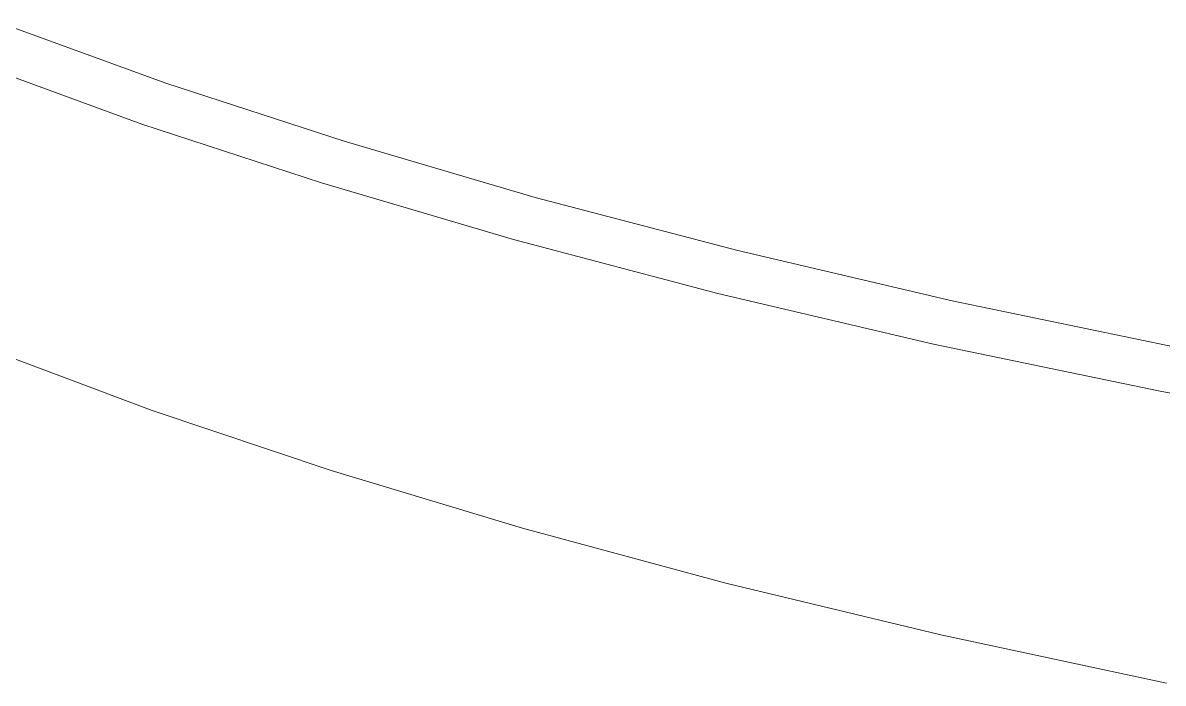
# Model space of a CAD drawing. Header units: inches. Extents: x 48 to 364, y 83 to 304.
# Drawn here: x 120.9 to 130.98, y 157.23 to 163.07 of the extents above; entities that cross this region are included whole.
import ezdxf

# ---------------------------------------------------------------- set-up
doc = ezdxf.new("R2010")
doc.units = ezdxf.units.IN
doc.header["$MEASUREMENT"] = 0
doc.layers.add('DIMS', color=7, linetype='Continuous')

# ---------------------------------------------------------------- blocks, each defined once
blk = doc.blocks.new('block 1960')
at = {"layer": 'DIMS', "color": 7, "lineweight": 18, "true_color": 0xffffff}
blk.add_lwpolyline([(120.575, 160.191), (122.045, 159.642)], dxfattribs=at)
blk = doc.blocks.new('block 1959')
at = {"layer": 'DIMS'}
blk.add_blockref('block 1960', (0, 0), dxfattribs=at)
blk = doc.blocks.new('block 1958')
at = {"layer": 'DIMS'}
blk.add_blockref('block 1959', (0, 0), dxfattribs=at)
blk = doc.blocks.new('block 1963')
at = {"layer": 'DIMS', "color": 7, "lineweight": 18, "true_color": 0xffffff}
blk.add_lwpolyline([(122.045, 159.642), (123.627, 159.11)], dxfattribs=at)
blk = doc.blocks.new('block 1962')
at = {"layer": 'DIMS'}
blk.add_blockref('block 1963', (0, 0), dxfattribs=at)
blk = doc.blocks.new('block 1961')
at = {"layer": 'DIMS'}
blk.add_blockref('block 1962', (0, 0), dxfattribs=at)
blk = doc.blocks.new('block 1966')
at = {"layer": 'DIMS', "color": 7, "lineweight": 18, "true_color": 0xffffff}
blk.add_lwpolyline([(123.627, 159.11), (125.318, 158.6)], dxfattribs=at)
blk = doc.blocks.new('block 1965')
at = {"layer": 'DIMS'}
blk.add_blockref('block 1966', (0, 0), dxfattribs=at)
blk = doc.blocks.new('block 1964')
at = {"layer": 'DIMS'}
blk.add_blockref('block 1965', (0, 0), dxfattribs=at)
blk = doc.blocks.new('block 1969')
at = {"layer": 'DIMS', "color": 7, "lineweight": 18, "true_color": 0xffffff}
blk.add_lwpolyline([(125.318, 158.6), (127.116, 158.115)], dxfattribs=at)
blk = doc.blocks.new('block 1968')
at = {"layer": 'DIMS'}
blk.add_blockref('block 1969', (0, 0), dxfattribs=at)
blk = doc.blocks.new('block 1967')
at = {"layer": 'DIMS'}
blk.add_blockref('block 1968', (0, 0), dxfattribs=at)
blk = doc.blocks.new('block 1972')
at = {"layer": 'DIMS', "color": 7, "lineweight": 18, "true_color": 0xffffff}
blk.add_lwpolyline([(127.116, 158.115), (129.016, 157.657)], dxfattribs=at)
blk = doc.blocks.new('block 1971')
at = {"layer": 'DIMS'}
blk.add_blockref('block 1972', (0, 0), dxfattribs=at)
blk = doc.blocks.new('block 1970')
at = {"layer": 'DIMS'}
blk.add_blockref('block 1971', (0, 0), dxfattribs=at)
blk = doc.blocks.new('block 1975')
at = {"layer": 'DIMS', "color": 7, "lineweight": 18, "true_color": 0xffffff}
blk.add_lwpolyline([(129.016, 157.657), (131.011, 157.231)], dxfattribs=at)
blk = doc.blocks.new('block 1974')
at = {"layer": 'DIMS'}
blk.add_blockref('block 1975', (0, 0), dxfattribs=at)
blk = doc.blocks.new('block 1973')
at = {"layer": 'DIMS'}
blk.add_blockref('block 1974', (0, 0), dxfattribs=at)
blk = doc.blocks.new('block 2590')
at = {"layer": 'DIMS', "color": 7, "lineweight": 18, "true_color": 0xffffff}
blk.add_lwpolyline([(131.105, 160.198), (129.116, 160.611)], dxfattribs=at)
blk = doc.blocks.new('block 2589')
at = {"layer": 'DIMS'}
blk.add_blockref('block 2590', (0, 0), dxfattribs=at)
blk = doc.blocks.new('block 2588')
at = {"layer": 'DIMS'}
blk.add_blockref('block 2589', (0, 0), dxfattribs=at)
blk = doc.blocks.new('block 2593')
at = {"layer": 'DIMS', "color": 7, "lineweight": 18, "true_color": 0xffffff}
blk.add_lwpolyline([(129.116, 160.611), (127.222, 161.054)], dxfattribs=at)
blk = doc.blocks.new('block 2592')
at = {"layer": 'DIMS'}
blk.add_blockref('block 2593', (0, 0), dxfattribs=at)
blk = doc.blocks.new('block 2591')
at = {"layer": 'DIMS'}
blk.add_blockref('block 2592', (0, 0), dxfattribs=at)
blk = doc.blocks.new('block 2596')
at = {"layer": 'DIMS', "color": 7, "lineweight": 18, "true_color": 0xffffff}
blk.add_lwpolyline([(127.222, 161.054), (125.429, 161.525)], dxfattribs=at)
blk = doc.blocks.new('block 2595')
at = {"layer": 'DIMS'}
blk.add_blockref('block 2596', (0, 0), dxfattribs=at)
blk = doc.blocks.new('block 2594')
at = {"layer": 'DIMS'}
blk.add_blockref('block 2595', (0, 0), dxfattribs=at)
blk = doc.blocks.new('block 2599')
at = {"layer": 'DIMS', "color": 7, "lineweight": 18, "true_color": 0xffffff}
blk.add_lwpolyline([(125.429, 161.525), (123.742, 162.02)], dxfattribs=at)
blk = doc.blocks.new('block 2598')
at = {"layer": 'DIMS'}
blk.add_blockref('block 2599', (0, 0), dxfattribs=at)
blk = doc.blocks.new('block 2597')
at = {"layer": 'DIMS'}
blk.add_blockref('block 2598', (0, 0), dxfattribs=at)
blk = doc.blocks.new('block 2602')
at = {"layer": 'DIMS', "color": 7, "lineweight": 18, "true_color": 0xffffff}
blk.add_lwpolyline([(123.742, 162.02), (122.164, 162.535)], dxfattribs=at)
blk = doc.blocks.new('block 2601')
at = {"layer": 'DIMS'}
blk.add_blockref('block 2602', (0, 0), dxfattribs=at)
blk = doc.blocks.new('block 2600')
at = {"layer": 'DIMS'}
blk.add_blockref('block 2601', (0, 0), dxfattribs=at)
blk = doc.blocks.new('block 2605')
at = {"layer": 'DIMS', "color": 7, "lineweight": 18, "true_color": 0xffffff}
blk.add_lwpolyline([(122.164, 162.535), (120.698, 163.067)], dxfattribs=at)
blk = doc.blocks.new('block 2604')
at = {"layer": 'DIMS'}
blk.add_blockref('block 2605', (0, 0), dxfattribs=at)
blk = doc.blocks.new('block 2603')
at = {"layer": 'DIMS'}
blk.add_blockref('block 2604', (0, 0), dxfattribs=at)
blk = doc.blocks.new('block 2680')
at = {"layer": 'DIMS', "color": 7, "lineweight": 18, "true_color": 0xffffff}
blk.add_lwpolyline([(120.479, 162.711), (121.954, 162.173)], dxfattribs=at)
blk = doc.blocks.new('block 2679')
at = {"layer": 'DIMS'}
blk.add_blockref('block 2680', (0, 0), dxfattribs=at)
blk = doc.blocks.new('block 2678')
at = {"layer": 'DIMS'}
blk.add_blockref('block 2679', (0, 0), dxfattribs=at)
blk = doc.blocks.new('block 2683')
at = {"layer": 'DIMS', "color": 7, "lineweight": 18, "true_color": 0xffffff}
blk.add_lwpolyline([(121.954, 162.173), (123.541, 161.653)], dxfattribs=at)
blk = doc.blocks.new('block 2682')
at = {"layer": 'DIMS'}
blk.add_blockref('block 2683', (0, 0), dxfattribs=at)
blk = doc.blocks.new('block 2681')
at = {"layer": 'DIMS'}
blk.add_blockref('block 2682', (0, 0), dxfattribs=at)
blk = doc.blocks.new('block 2686')
at = {"layer": 'DIMS', "color": 7, "lineweight": 18, "true_color": 0xffffff}
blk.add_lwpolyline([(123.541, 161.653), (125.24, 161.153)], dxfattribs=at)
blk = doc.blocks.new('block 2685')
at = {"layer": 'DIMS'}
blk.add_blockref('block 2686', (0, 0), dxfattribs=at)
blk = doc.blocks.new('block 2684')
at = {"layer": 'DIMS'}
blk.add_blockref('block 2685', (0, 0), dxfattribs=at)
blk = doc.blocks.new('block 2689')
at = {"layer": 'DIMS', "color": 7, "lineweight": 18, "true_color": 0xffffff}
blk.add_lwpolyline([(125.24, 161.153), (127.045, 160.676)], dxfattribs=at)
blk = doc.blocks.new('block 2688')
at = {"layer": 'DIMS'}
blk.add_blockref('block 2689', (0, 0), dxfattribs=at)
blk = doc.blocks.new('block 2687')
at = {"layer": 'DIMS'}
blk.add_blockref('block 2688', (0, 0), dxfattribs=at)
blk = doc.blocks.new('block 2692')
at = {"layer": 'DIMS', "color": 7, "lineweight": 18, "true_color": 0xffffff}
blk.add_lwpolyline([(127.045, 160.676), (128.952, 160.228)], dxfattribs=at)
blk = doc.blocks.new('block 2691')
at = {"layer": 'DIMS'}
blk.add_blockref('block 2692', (0, 0), dxfattribs=at)
blk = doc.blocks.new('block 2690')
at = {"layer": 'DIMS'}
blk.add_blockref('block 2691', (0, 0), dxfattribs=at)
blk = doc.blocks.new('block 2695')
at = {"layer": 'DIMS', "color": 7, "lineweight": 18, "true_color": 0xffffff}
blk.add_lwpolyline([(128.952, 160.228), (130.955, 159.811)], dxfattribs=at)
blk = doc.blocks.new('block 2694')
at = {"layer": 'DIMS'}
blk.add_blockref('block 2695', (0, 0), dxfattribs=at)
blk = doc.blocks.new('block 2693')
at = {"layer": 'DIMS'}
blk.add_blockref('block 2694', (0, 0), dxfattribs=at)
blk = doc.blocks.new('block 2698')
at = {"layer": 'DIMS', "color": 7, "lineweight": 18, "true_color": 0xffffff}
blk.add_lwpolyline([(130.955, 159.811), (133.045, 159.427)], dxfattribs=at)
blk = doc.blocks.new('block 2697')
at = {"layer": 'DIMS'}
blk.add_blockref('block 2698', (0, 0), dxfattribs=at)
blk = doc.blocks.new('block 2696')
at = {"layer": 'DIMS'}
blk.add_blockref('block 2697', (0, 0), dxfattribs=at)

msp = doc.modelspace()

# ---------------------------------------------------------------- block references
at = {"layer": 'DIMS'}
for name in ['block 2603', 'block 2678', 'block 2600', 'block 2681', 'block 2597', 'block 2684', 'block 2594', 'block 2687', 'block 2591', 'block 2690', 'block 2588', 'block 2693', 'block 1958', 'block 2696', 'block 1961', 'block 1964', 'block 1967', 'block 1970', 'block 1973']:
    msp.add_blockref(name, (0, 0), dxfattribs=at)

doc.saveas('drawing.dxf')
